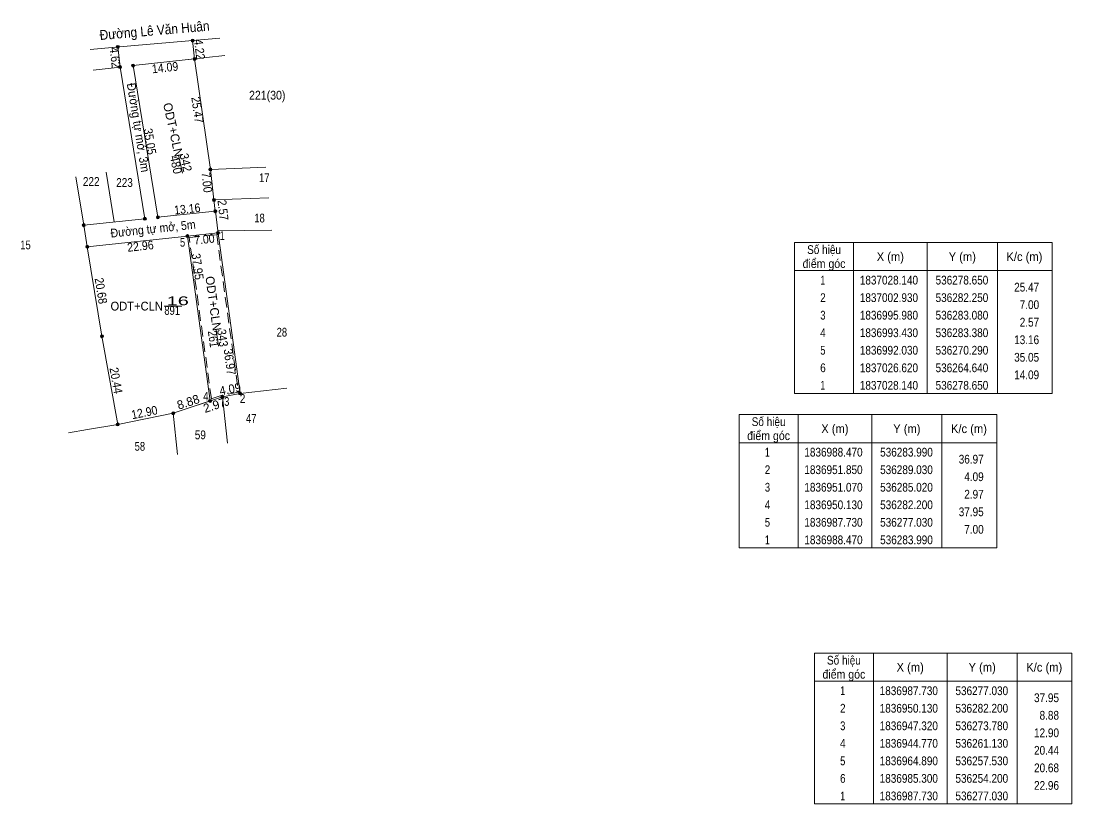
# Model space of a CAD drawing. Header units: metres. Extents: x 535626 to 536479, y 1836805 to 1837064.
# Drawn here: x 536239.1 to 536478.7, y 1836858.2 to 1837036.8 of the extents above; entities that cross this region are included whole.
import ezdxf
from ezdxf.enums import TextEntityAlignment as Align

# ---------------------------------------------------------------- set-up
doc = ezdxf.new("R2010")
doc.units = ezdxf.units.M
doc.header["$LTSCALE"] = 0.8
doc.linetypes.add('MEDIUM_DASHED', pattern=[4.5, 3, -1.5])
for name, color, linetype, lineweight in [('2', 7, 'Continuous', 13), ('22', 7, 'Continuous', 13), ('63', 7, 'Continuous', 13)]:
    doc.layers.add(name, color=color, linetype=linetype, lineweight=lineweight)

msp = doc.modelspace()

# ---------------------------------------------------------------- hatches: boundary and pattern name
at = {"layer": '2'}
for points in [[(536261.51, 1837030.88, 1), (536260.81, 1837030.88, 1)], [(536278.54, 1837032.34, 1), (536277.84, 1837032.34, 1)], [(536279, 1837028.14, 1), (536278.3, 1837028.14, 1)], [(536278.9, 1837028.14, 1), (536278.4, 1837028.14, 1)], [(536262.01, 1837026.29, 1), (536261.31, 1837026.29, 1)], [(536261.91, 1837026.29, 1), (536261.41, 1837026.29, 1)], [(536264.99, 1837026.62, 1), (536264.29, 1837026.62, 1)], [(536264.89, 1837026.62, 1), (536264.39, 1837026.62, 1)], [(536282.6, 1837002.93, 1), (536281.9, 1837002.93, 1)], [(536282.5, 1837002.93, 1), (536282, 1837002.93, 1)], [(536283.43, 1836995.98, 1), (536282.73, 1836995.98, 1)], [(536283.33, 1836995.98, 1), (536282.83, 1836995.98, 1)], [(536270.64, 1836992.03, 1), (536269.94, 1836992.03, 1)], [(536270.54, 1836992.03, 1), (536270.04, 1836992.03, 1)], [(536283.73, 1836993.43, 1), (536283.03, 1836993.43, 1)], [(536283.63, 1836993.43, 1), (536283.13, 1836993.43, 1)], [(536253.74, 1836990.23, 1), (536253.04, 1836990.23, 1)], [(536253.64, 1836990.23, 1), (536253.14, 1836990.23, 1)], [(536267.66, 1836991.71, 1), (536266.96, 1836991.71, 1)], [(536267.56, 1836991.71, 1), (536267.06, 1836991.71, 1)], [(536277.38, 1836987.73, 1), (536276.68, 1836987.73, 1)], [(536277.28, 1836987.73, 1), (536276.78, 1836987.73, 1)], [(536284.34, 1836988.47, 1), (536283.64, 1836988.47, 1)], [(536284.24, 1836988.47, 1), (536283.74, 1836988.47, 1)], [(536254.55, 1836985.3, 1), (536253.85, 1836985.3, 1)], [(536254.45, 1836985.3, 1), (536253.95, 1836985.3, 1)], [(536257.88, 1836964.89, 1), (536257.18, 1836964.89, 1)], [(536257.78, 1836964.89, 1), (536257.28, 1836964.89, 1)], [(536289.38, 1836951.85, 1), (536288.68, 1836951.85, 1)], [(536289.28, 1836951.85, 1), (536288.78, 1836951.85, 1)], [(536282.55, 1836950.13, 1), (536281.85, 1836950.13, 1)], [(536282.45, 1836950.13, 1), (536281.95, 1836950.13, 1)], [(536285.37, 1836951.07, 1), (536284.67, 1836951.07, 1)], [(536285.27, 1836951.07, 1), (536284.77, 1836951.07, 1)], [(536274.13, 1836947.32, 1), (536273.43, 1836947.32, 1)], [(536274.03, 1836947.32, 1), (536273.53, 1836947.32, 1)], [(536261.48, 1836944.77, 1), (536260.78, 1836944.77, 1)], [(536261.38, 1836944.77, 1), (536260.88, 1836944.77, 1)]]:
    msp.add_hatch(color=256, dxfattribs=at).paths.add_polyline_path(points)

# ---------------------------------------------------------------- linework, layer by layer
for p, q in [((536261.16, 1837030.88), (536261.66, 1837026.29)), ((536278.19, 1837032.34), (536278.65, 1837028.15)), ((536264.64, 1837026.62), (536270.29, 1836992.03)), ((536278.65, 1837028.14), (536282.25, 1837002.93)), ((536274.98, 1837006.19), (536275.88, 1837002.1)), ((536258.5, 1837002.29), (536260.35, 1836990.97)), ((536282.25, 1837002.93), (536294.91, 1837003.43)), ((536282.25, 1837002.93), (536283.08, 1836995.98)), ((536253.39, 1836990.23), (536251.59, 1837001.26)), ((536283.08, 1836995.98), (536295.57, 1836996.47)), ((536283.08, 1836995.98), (536283.38, 1836993.43)), ((536283.39, 1836993.43), (536283.92, 1836988.94)), ((536253.39, 1836990.23), (536254.19, 1836985.29)), ((536277.03, 1836987.73), (536282.2, 1836950.13)), ((536296.28, 1836989.06), (536283.92, 1836988.94)), ((536283.92, 1836988.94), (536289.03, 1836951.85)), ((536428.88, 1836986.25), (536428.88, 1836951.85)), ((536445.68, 1836986.25), (536445.68, 1836951.85)), ((536461.68, 1836986.25), (536461.68, 1836951.85)), ((536415.44, 1836979.85), (536474.16, 1836979.85)), ((536271.71, 1836971.76), (536275.78, 1836971.76)), ((536283.6, 1836966.38), (536284.11, 1836962.65)), ((536285.02, 1836951.07), (536289.03, 1836951.85)), ((536289.03, 1836951.85), (536299.7, 1836953.02)), ((536273.78, 1836947.32), (536285.02, 1836951.07)), ((536285.02, 1836951.07), (536286.14, 1836940.46)), ((536261.13, 1836944.77), (536273.78, 1836947.32)), ((536274.75, 1836937.92), (536273.78, 1836947.32)), ((536416.24, 1836947), (536416.24, 1836916.6)), ((536433.04, 1836947), (536433.04, 1836916.6)), ((536449.04, 1836947), (536449.04, 1836916.6)), ((536254.22, 1836943.6), (536261.13, 1836944.77)), ((536249.89, 1836942.87), (536254.22, 1836943.6)), ((536402.8, 1836940.6), (536461.52, 1836940.6))]:
    msp.add_line(p, q, dxfattribs=at)
for points in [[(536278.65, 1837028.14), (536282.25, 1837002.93), (536283.08, 1836995.98), (536283.38, 1836993.43), (536270.29, 1836992.03), (536264.64, 1837026.62)], [(536277.03, 1836987.73), (536282.2, 1836950.13), (536273.78, 1836947.32), (536261.13, 1836944.77), (536257.53, 1836964.89), (536254.2, 1836985.3)], [(536415.44, 1836986.25), (536474.16, 1836986.25), (536474.16, 1836951.85), (536415.44, 1836951.85)], [(536402.8, 1836947), (536461.52, 1836947), (536461.52, 1836916.6), (536402.8, 1836916.6)]]:
    msp.add_lwpolyline(points, close=True, dxfattribs=at)
at = {"layer": '2', "linetype": 'MEDIUM_DASHED'}
msp.add_lwpolyline([(536283.69, 1836988.09), (536288.64, 1836952.13), (536284.93, 1836951.41), (536282.49, 1836950.6), (536277.43, 1836987.42)], close=True, dxfattribs=at)
at = {"layer": '2'}
msp.add_lwpolyline([(536254.2, 1836985.3), (536257.53, 1836964.89), (536261.13, 1836944.77)], dxfattribs=at)
for centre, radius in [((536261.16, 1837030.88), 0.35), ((536278.19, 1837032.34), 0.35), ((536278.65, 1837028.14), 0.35), ((536278.65, 1837028.14), 0.25), ((536261.66, 1837026.29), 0.35), ((536261.66, 1837026.29), 0.25), ((536264.64, 1837026.62), 0.35), ((536264.64, 1837026.62), 0.25), ((536282.25, 1837002.93), 0.35), ((536282.25, 1837002.93), 0.25), ((536283.08, 1836995.98), 0.35), ((536283.08, 1836995.98), 0.25), ((536270.29, 1836992.03), 0.35), ((536270.29, 1836992.03), 0.25), ((536283.38, 1836993.43), 0.35), ((536283.38, 1836993.43), 0.25), ((536253.39, 1836990.23), 0.35), ((536253.39, 1836990.23), 0.25), ((536267.31, 1836991.71), 0.35), ((536267.31, 1836991.71), 0.25), ((536277.03, 1836987.73), 0.35), ((536277.03, 1836987.73), 0.25), ((536283.99, 1836988.47), 0.35), ((536283.99, 1836988.47), 0.25), ((536254.2, 1836985.3), 0.35), ((536254.2, 1836985.3), 0.25), ((536257.53, 1836964.89), 0.35), ((536257.53, 1836964.89), 0.25), ((536289.03, 1836951.85), 0.35), ((536289.03, 1836951.85), 0.25), ((536282.2, 1836950.13), 0.35), ((536282.2, 1836950.13), 0.25), ((536285.02, 1836951.07), 0.35), ((536285.02, 1836951.07), 0.25), ((536273.78, 1836947.32), 0.35), ((536273.78, 1836947.32), 0.25), ((536261.13, 1836944.77), 0.35), ((536261.13, 1836944.77), 0.25)]:
    msp.add_circle(centre, radius, dxfattribs=at)
at = {"layer": '22'}
for p, q in [((536285.52, 1837028.9), (536264.64, 1837026.62)), ((536261.66, 1837026.29), (536255.55, 1837025.62)), ((536261.66, 1837026.29), (536267.31, 1836991.71)), ((536283.38, 1836993.43), (536270.29, 1836992.03)), ((536267.31, 1836991.71), (536253.39, 1836990.23))]:
    msp.add_line(p, q, dxfattribs=at)
for points in [[(536284.43, 1837032.88), (536262.4, 1837030.99), (536254.85, 1837030.34)], [(536254.2, 1836985.3), (536277.03, 1836987.73), (536283.99, 1836988.47)]]:
    msp.add_lwpolyline(points, dxfattribs=at)
at = {"layer": '63'}
for p, q in [((536433.41, 1836892.58), (536433.41, 1836858.18)), ((536450.21, 1836892.58), (536450.21, 1836858.18)), ((536466.21, 1836892.58), (536466.21, 1836858.18)), ((536419.97, 1836886.18), (536478.69, 1836886.18))]:
    msp.add_line(p, q, dxfattribs=at)
msp.add_lwpolyline([(536419.97, 1836892.58), (536478.69, 1836892.58), (536478.69, 1836858.18), (536419.97, 1836858.18)], close=True, dxfattribs=at)

# ---------------------------------------------------------------- texts
at = {"layer": '2'}
for s, height, rotation, width, p in [('Đường Lê Văn Huân', 2.25, 4.933, 0.9, (536269.6233, 1837033.5363)), ('4.62', 2, 276.217, 0.9, (536259.5451, 1837028.3683)), ('4.22', 2, 277.058, 0.9, (536278.7906, 1837030.2029)), ('14.09', 2, 6.192, 0.9, (536272.0321, 1837025.1935)), ('Đường tự mở, 3m', 2, 279.277, 0.95, (536264.8415, 1837012.3462)), ('25.47', 2, 278.127, 0.9, (536278.3261, 1837016.3864)), ('35.05', 2, 279.277, 0.9, (536267.4982, 1837009.1612)), ('342', 2, 282.395, 0.95, (536275.6694, 1837004.3096)), ('480', 2, 282.395, 0.95, (536273.4405, 1837003.8246)), ('7.00', 2, 276.81, 0.9, (536280.4708, 1836999.8786)), ('13.16', 2, 6.105, 0.9, (536277.0887, 1836992.9596)), ('2.57', 2, 276.71, 0.9, (536284.1427, 1836993.5518)), ('Đường tự mở, 5m', 2, 6.076, 0.9, (536269.2842, 1836988.4161)), ('7.00', 2, 6.069, 0.9, (536280.9743, 1836986.0192)), ('22.96', 2, 6.076, 0.9, (536266.4092, 1836984.4582)), ('37.95', 2, 277.829, 0.9, (536278.3689, 1836980.6462)), ('20.68', 2, 279.266, 0.9, (536256.3385, 1836975.106)), ('261', 2, 277.77, 0.85, (536281.934, 1836964.1352)), ('343', 2, 277.77, 0.9, (536284.0515, 1836964.3602)), ('36.97', 2, 277.836, 0.9, (536285.68, 1836958.9013)), ('20.44', 2, 280.144, 0.9, (536259.7837, 1836954.6111)), ('4.09', 2, 11.007, 0.95, (536286.9541, 1836951.8637)), ('12.90', 2, 11.397, 0.9, (536267.4074, 1836946.5343))]:
    msp.add_text(s, height=height, rotation=rotation, dxfattribs=dict(at, width=width)).set_placement(p, align=Align.CENTER)
for s, width, p in [('221(30)', 0.9, (536295.22, 1837018.88)), ('17', 0.8, (536294.555, 1837000.04)), ('222', 0.85, (536255.09, 1836999.2)), ('223', 0.85, (536262.68, 1836998.96)), ('18', 0.8, (536293.465, 1836990.85)), ('15', 0.8, (536240.11, 1836984.72)), ('Số hiệu', 0.85, (536422.165, 1836983.65)), ('điểm góc', 0.9, (536422.16, 1836980.45)), ('X (m)', 0.95, (536437.275, 1836982.05)), ('Y (m)', 0.95, (536453.685, 1836982.05)), ('K/c (m)', 0.95, (536467.845, 1836982.05)), (' 1', 0.75, (536421.6, 1836976.69)), ('1837028.140', 0.85, (536436.955, 1836976.69)), ('536278.650', 0.85, (536453.6, 1836976.69)), ('16', 1.7, (536274.82, 1836971.97)), (' 2', 0.85, (536421.595, 1836972.69)), ('1837002.930', 0.85, (536436.955, 1836972.69)), ('536282.250', 0.85, (536453.6, 1836972.69)), ('891', 0.8, (536273.545, 1836969.77)), (' 3', 0.8, (536421.605, 1836968.69)), ('1836995.980', 0.85, (536436.955, 1836968.69)), ('536283.080', 0.85, (536453.6, 1836968.69)), ('28', 0.8, (536298.555, 1836964.81)), (' 4', 0.85, (536421.6, 1836964.69)), ('1836993.430', 0.85, (536436.955, 1836964.69)), ('536283.380', 0.85, (536453.6, 1836964.69)), (' 5', 0.8, (536421.6, 1836960.69)), ('1836992.030', 0.85, (536436.955, 1836960.69)), ('536270.290', 0.85, (536453.6, 1836960.69)), (' 6', 0.85, (536421.595, 1836956.69)), ('1837026.620', 0.85, (536436.955, 1836956.69)), ('536264.640', 0.85, (536453.6, 1836956.69)), (' 1', 0.75, (536421.6, 1836952.69)), ('1837028.140', 0.85, (536436.955, 1836952.69)), ('536278.650', 0.85, (536453.6, 1836952.69)), ('47', 0.8, (536291.555, 1836945.12)), ('Số hiệu', 0.85, (536409.525, 1836944.4)), ('X (m)', 0.95, (536424.635, 1836942.8)), ('Y (m)', 0.95, (536441.045, 1836942.8)), ('K/c (m)', 0.95, (536455.205, 1836942.8)), ('59', 0.85, (536279.965, 1836941.39)), ('điểm góc', 0.9, (536409.52, 1836941.2)), ('58', 0.8, (536266.185, 1836938.77)), (' 1', 0.75, (536408.96, 1836937.44)), ('1836988.470', 0.85, (536424.315, 1836937.44)), ('536283.990', 0.85, (536440.96, 1836937.44)), (' 2', 0.85, (536408.955, 1836933.44)), ('1836951.850', 0.85, (536424.315, 1836933.44)), ('536289.030', 0.85, (536440.96, 1836933.44)), (' 3', 0.8, (536408.965, 1836929.44)), ('1836951.070', 0.85, (536424.315, 1836929.44)), ('536285.020', 0.85, (536440.96, 1836929.44)), (' 4', 0.85, (536408.96, 1836925.44)), ('1836950.130', 0.85, (536424.315, 1836925.44)), ('536282.200', 0.85, (536440.96, 1836925.44)), (' 5', 0.8, (536408.96, 1836921.44)), ('1836987.730', 0.85, (536424.315, 1836921.44)), ('536277.030', 0.85, (536440.96, 1836921.44)), (' 1', 0.75, (536408.96, 1836917.44)), ('1836988.470', 0.85, (536424.315, 1836917.44)), ('536283.990', 0.85, (536440.96, 1836917.44))]:
    msp.add_text(s, height=2, dxfattribs=dict(at, width=width)).set_placement(p, align=Align.CENTER)
for s, rotation, p in [('ODT+CLN', 282.395, (536272.8076, 1837011.7746)), ('8.88', 18.455, (536277.5184, 1836948.9371)), ('2.97', 18.435, (536283.5088, 1836948.1863))]:
    msp.add_text(s, height=2, rotation=rotation, dxfattribs=at).set_placement(p, align=Align.CENTER)
for s, width, p in [(' 1', 0.75, (536285.5, 1836986.83)), (' 5', 0.8, (536276.51, 1836985.32)), ('25.47', 0.85, (536471.2, 1836975.09)), ('7.00', 0.85, (536471.2, 1836971.09)), ('ODT+CLN', 0.95, (536271.42, 1836970.76)), ('2.57', 0.85, (536471.2, 1836967.09)), ('13.16', 0.85, (536471.2, 1836963.09)), ('35.05', 0.85, (536471.2, 1836959.09)), ('14.09', 0.85, (536471.2, 1836955.09)), (' 4', 0.85, (536281.87, 1836950.2)), (' 2', 0.85, (536290.23, 1836949.67)), (' 3', 0.8, (536286.58, 1836949.01)), ('36.97', 0.85, (536458.56, 1836935.84)), ('4.09', 0.85, (536458.56, 1836931.84)), ('2.97', 0.85, (536458.56, 1836927.84)), ('37.95', 0.85, (536458.56, 1836923.84)), ('7.00', 0.85, (536458.56, 1836919.84))]:
    msp.add_text(s, height=2, dxfattribs=dict(at, width=width)).set_placement(p, align=Align.RIGHT)
msp.add_text('ODT+CLN', height=2, rotation=277.77, dxfattribs=at).set_placement((536282.8074, 1836966.0104), align=Align.RIGHT)
at = {"layer": '63'}
for s, width, p in [('Số hiệu', 0.85, (536426.695, 1836889.98)), ('X (m)', 0.95, (536441.805, 1836888.38)), ('Y (m)', 0.95, (536458.215, 1836888.38)), ('K/c (m)', 0.95, (536472.375, 1836888.38)), ('điểm góc', 0.9, (536426.69, 1836886.78)), (' 1', 0.75, (536426.13, 1836883.02)), ('1836987.730', 0.85, (536441.485, 1836883.02)), ('536277.030', 0.85, (536458.13, 1836883.02)), (' 2', 0.85, (536426.125, 1836879.02)), ('1836950.130', 0.85, (536441.485, 1836879.02)), ('536282.200', 0.85, (536458.13, 1836879.02)), (' 3', 0.8, (536426.135, 1836875.02)), ('1836947.320', 0.85, (536441.485, 1836875.02)), ('536273.780', 0.85, (536458.13, 1836875.02)), (' 4', 0.85, (536426.13, 1836871.02)), ('1836944.770', 0.85, (536441.485, 1836871.02)), ('536261.130', 0.85, (536458.13, 1836871.02)), (' 5', 0.8, (536426.13, 1836867.02)), ('1836964.890', 0.85, (536441.485, 1836867.02)), ('536257.530', 0.85, (536458.13, 1836867.02)), (' 6', 0.85, (536426.125, 1836863.02)), ('1836985.300', 0.85, (536441.485, 1836863.02)), ('536254.200', 0.85, (536458.13, 1836863.02)), (' 1', 0.75, (536426.13, 1836859.02)), ('1836987.730', 0.85, (536441.485, 1836859.02)), ('536277.030', 0.85, (536458.13, 1836859.02))]:
    msp.add_text(s, height=2, dxfattribs=dict(at, width=width)).set_placement(p, align=Align.CENTER)
at = {"layer": '63', "width": 0.85}
for s, p in [('37.95', (536475.73, 1836881.42)), ('8.88', (536475.73, 1836877.42)), ('12.90', (536475.73, 1836873.42)), ('20.44', (536475.73, 1836869.42)), ('20.68', (536475.73, 1836865.42)), ('22.96', (536475.73, 1836861.42))]:
    msp.add_text(s, height=2, dxfattribs=at).set_placement(p, align=Align.RIGHT)

doc.saveas('drawing.dxf')
